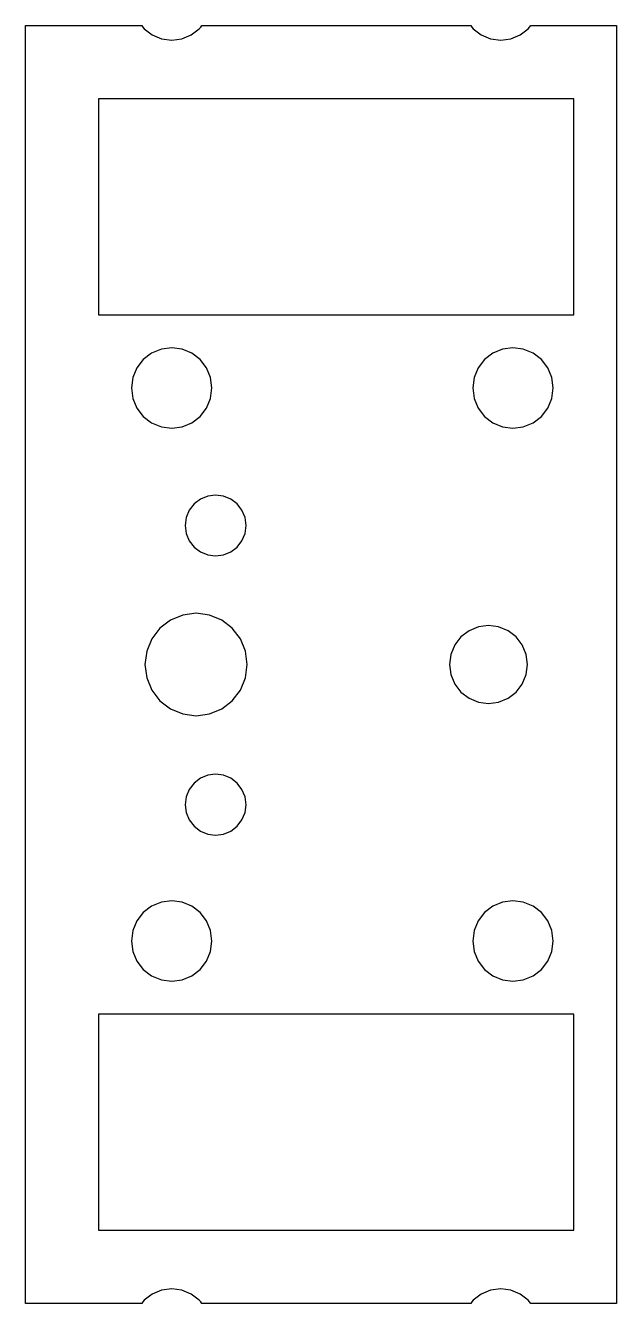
# Model space of a CAD drawing. Header units: metres. Extents: x 0 to 24.2, y 0 to 52.4.
import ezdxf

# ---------------------------------------------------------------- set-up
doc = ezdxf.new("R2010")
doc.units = ezdxf.units.M

msp = doc.modelspace()

# ---------------------------------------------------------------- linework, layer by layer
at = {"layer": 'Layer0'}
for points in [[(5.2, 0.386, 0), (4.868, 0.132, 0), (4.813, 0.061, 0), (4.767, 0, 0), (0, 0, 0), (0, 52.4, 0), (4.767, 52.4, 0), (4.813, 52.339, 0), (4.868, 52.268, 0), (5.2, 52.014, 0), (5.586, 51.854, 0), (6, 51.799, 0), (6.414, 51.854, 0), (6.8, 52.014, 0), (7.132, 52.268, 0), (7.187, 52.339, 0), (7.233, 52.4, 0), (18.267, 52.4, 0), (18.313, 52.339, 0), (18.368, 52.268, 0), (18.7, 52.014, 0), (19.086, 51.854, 0), (19.5, 51.799, 0), (19.914, 51.854, 0), (20.3, 52.014, 0), (20.632, 52.268, 0), (20.687, 52.339, 0), (20.733, 52.4, 0), (24.25, 52.4, 0), (24.25, 33.2, 0), (24.25, 19.2, 0), (24.25, 0, 0), (20.733, 0, 0), (20.687, 0.061, 0), (20.632, 0.132, 0), (20.3, 0.386, 0), (19.914, 0.546, 0), (19.5, 0.601, 0), (19.086, 0.546, 0), (18.7, 0.386, 0), (18.368, 0.132, 0), (18.313, 0.061, 0), (18.267, 0, 0), (7.233, 0, 0), (7.187, 0.061, 0), (7.132, 0.132, 0), (6.8, 0.386, 0), (6.414, 0.546, 0), (6, 0.601, 0), (5.586, 0.546, 0), (5.2, 0.386, 0)], [(22.5, 40.54, 0), (22.5, 49.398, 0), (3, 49.398, 0), (3, 40.54, 0), (22.5, 40.54, 0)], [(7.594, 37.967, 0), (7.429, 38.365, 0), (7.167, 38.707, 0), (6.825, 38.969, 0), (6.427, 39.134, 0), (6, 39.19, 0), (5.573, 39.134, 0), (5.175, 38.969, 0), (4.833, 38.707, 0), (4.571, 38.365, 0), (4.406, 37.967, 0), (4.35, 37.54, 0), (4.406, 37.113, 0), (4.571, 36.715, 0), (4.833, 36.374, 0), (5.175, 36.111, 0), (5.573, 35.947, 0), (6, 35.89, 0), (6.427, 35.947, 0), (6.825, 36.111, 0), (7.167, 36.374, 0), (7.429, 36.715, 0), (7.594, 37.113, 0), (7.65, 37.54, 0), (7.594, 37.967, 0)], [(19.573, 39.134, 0), (19.175, 38.969, 0), (18.833, 38.707, 0), (18.571, 38.365, 0), (18.406, 37.967, 0), (18.35, 37.54, 0), (18.406, 37.113, 0), (18.571, 36.715, 0), (18.833, 36.374, 0), (19.175, 36.111, 0), (19.573, 35.947, 0), (20, 35.89, 0), (20.427, 35.947, 0), (20.825, 36.111, 0), (21.167, 36.374, 0), (21.429, 36.715, 0), (21.594, 37.113, 0), (21.65, 37.54, 0), (21.594, 37.967, 0), (21.429, 38.365, 0), (21.167, 38.707, 0), (20.825, 38.969, 0), (20.427, 39.134, 0), (20, 39.19, 0), (19.573, 39.134, 0)], [(9.007, 31.576, 0), (9.05, 31.9, 0), (9.007, 32.224, 0), (8.883, 32.525, 0), (8.684, 32.784, 0), (8.425, 32.983, 0), (8.124, 33.107, 0), (7.8, 33.15, 0), (7.476, 33.107, 0), (7.175, 32.983, 0), (6.916, 32.784, 0), (6.717, 32.525, 0), (6.593, 32.224, 0), (6.55, 31.9, 0), (6.593, 31.576, 0), (6.717, 31.275, 0), (6.916, 31.016, 0), (7.175, 30.817, 0), (7.476, 30.693, 0), (7.8, 30.65, 0), (8.124, 30.693, 0), (8.425, 30.817, 0), (8.684, 31.016, 0), (8.883, 31.275, 0), (9.007, 31.576, 0)], [(9.028, 25.656, 0), (9.1, 26.2, 0), (9.028, 26.744, 0), (8.819, 27.25, 0), (8.485, 27.685, 0), (8.05, 28.019, 0), (7.544, 28.228, 0), (7, 28.3, 0), (6.456, 28.228, 0), (5.95, 28.019, 0), (5.515, 27.685, 0), (5.181, 27.25, 0), (4.972, 26.744, 0), (4.9, 26.2, 0), (4.972, 25.656, 0), (5.181, 25.15, 0), (5.515, 24.715, 0), (5.95, 24.381, 0), (6.456, 24.172, 0), (7, 24.1, 0), (7.544, 24.172, 0), (8.05, 24.381, 0), (8.485, 24.715, 0), (8.819, 25.15, 0), (9.028, 25.656, 0)], [(17.455, 26.614, 0), (17.4, 26.2, 0), (17.455, 25.786, 0), (17.614, 25.4, 0), (17.869, 25.069, 0), (18.2, 24.814, 0), (18.586, 24.655, 0), (19, 24.6, 0), (19.414, 24.655, 0), (19.8, 24.814, 0), (20.131, 25.069, 0), (20.386, 25.4, 0), (20.545, 25.786, 0), (20.6, 26.2, 0), (20.545, 26.614, 0), (20.386, 27, 0), (20.131, 27.331, 0), (19.8, 27.586, 0), (19.414, 27.745, 0), (19, 27.8, 0), (18.586, 27.745, 0), (18.2, 27.586, 0), (17.869, 27.331, 0), (17.614, 27, 0), (17.455, 26.614, 0)], [(6.916, 19.566, 0), (7.175, 19.367, 0), (7.476, 19.243, 0), (7.8, 19.2, 0), (8.124, 19.243, 0), (8.425, 19.367, 0), (8.684, 19.566, 0), (8.883, 19.825, 0), (9.007, 20.126, 0), (9.05, 20.45, 0), (9.007, 20.774, 0), (8.883, 21.075, 0), (8.684, 21.334, 0), (8.425, 21.533, 0), (8.124, 21.657, 0), (7.8, 21.7, 0), (7.476, 21.657, 0), (7.175, 21.533, 0), (6.916, 21.334, 0), (6.717, 21.075, 0), (6.593, 20.774, 0), (6.55, 20.45, 0), (6.593, 20.126, 0), (6.717, 19.825, 0), (6.916, 19.566, 0)], [(5.573, 13.266, 0), (6, 13.21, 0), (6.427, 13.266, 0), (6.825, 13.431, 0), (7.167, 13.693, 0), (7.429, 14.035, 0), (7.594, 14.433, 0), (7.65, 14.86, 0), (7.594, 15.287, 0), (7.429, 15.685, 0), (7.167, 16.027, 0), (6.825, 16.289, 0), (6.427, 16.454, 0), (6, 16.51, 0), (5.573, 16.454, 0), (5.175, 16.289, 0), (4.833, 16.027, 0), (4.571, 15.685, 0), (4.406, 15.287, 0), (4.35, 14.86, 0), (4.406, 14.433, 0), (4.571, 14.035, 0), (4.833, 13.693, 0), (5.175, 13.431, 0), (5.573, 13.266, 0)], [(21.65, 14.86, 0), (21.594, 15.287, 0), (21.429, 15.685, 0), (21.167, 16.027, 0), (20.825, 16.289, 0), (20.427, 16.454, 0), (20, 16.51, 0), (19.573, 16.454, 0), (19.175, 16.289, 0), (18.833, 16.027, 0), (18.571, 15.685, 0), (18.406, 15.287, 0), (18.35, 14.86, 0), (18.406, 14.433, 0), (18.571, 14.035, 0), (18.833, 13.693, 0), (19.175, 13.431, 0), (19.573, 13.266, 0), (20, 13.21, 0), (20.427, 13.266, 0), (20.825, 13.431, 0), (21.167, 13.693, 0), (21.429, 14.035, 0), (21.594, 14.433, 0), (21.65, 14.86, 0)], [(3, 11.86, 0), (3, 3, 0), (22.5, 3, 0), (22.5, 11.86, 0), (3, 11.86, 0)]]:
    msp.add_polyline3d(points, dxfattribs=at)

doc.saveas('drawing.dxf')
